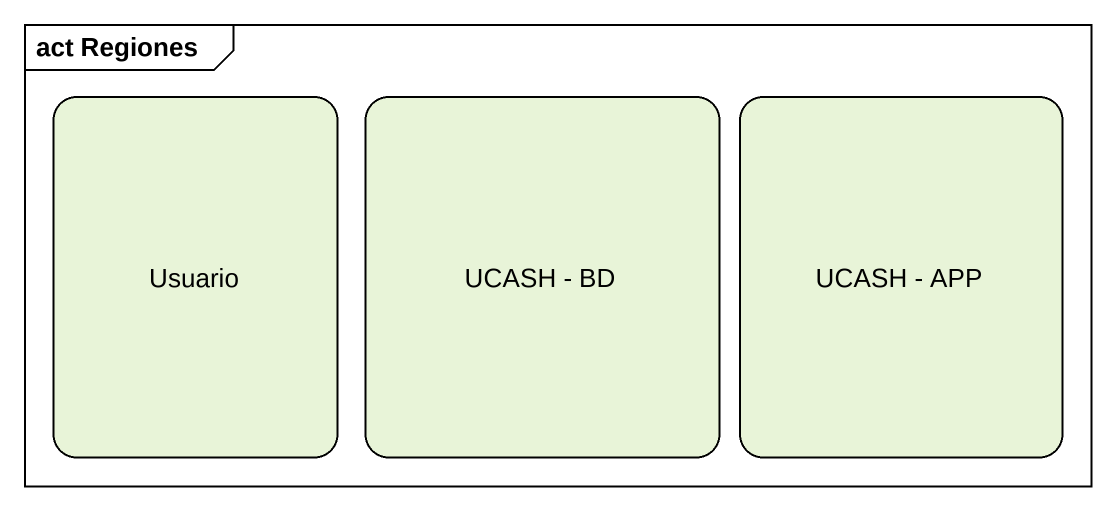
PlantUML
@startuml
mainframe act Regiones
hide empty description
state Usuario
state "UCASH - BD" as UCASH_BD
state "UCASH - APP" as UCASH_APP
@enduml
